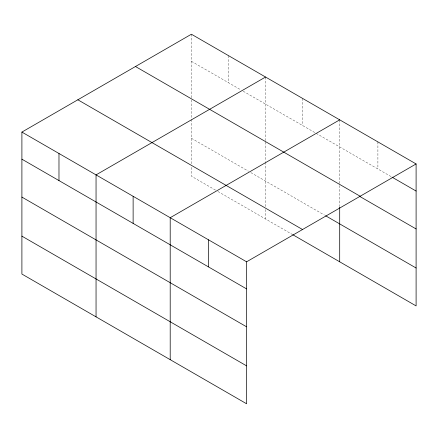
<?xml version="1.0" encoding="UTF-8"?>
<svg xmlns="http://www.w3.org/2000/svg" width="438" height="438" viewBox="0 0 438 438"><rect width="100%" height="100%" fill="white"/><g stroke="black" fill="none" stroke-linecap="round" stroke-linejoin="round"><path stroke-width="0.33" stroke-dasharray="2.19 1.64" d="M265.554 140.68L265.554 77.033M339.702 183.489L339.702 119.842M191.406 61.32L240.84 89.856M243.189 91.219L391.419 176.793M191.406 138.282L248.488 171.236M250.843 172.599L324.405 215.069M215.534 190.119L191.406 176.191L191.406 166.714M217.889 191.477L292.036 234.286M377.901 141.896L377.901 168.991M339.702 185.52L339.702 206.391M302.631 98.435L302.631 125.531M265.554 142.038L265.554 161.562M265.554 162.235L265.554 206.813M265.554 209.523L265.554 219M228.477 55.626L228.477 82.722M191.406 34.224L191.406 97.871M191.406 99.897L191.406 118.753M191.406 119.426L191.406 164.004"/><path stroke-width="0.66" d="M246.594 326.814L246.594 261.809L21.9 132.084L21.9 274.051L246.594 403.776L246.594 326.814L21.9 197.089M292.622 234.626L416.1 305.916L416.1 163.949L191.406 34.224L21.9 132.084M265.554 77.033L96.048 174.893L96.048 316.86M339.702 119.842L170.201 217.702L170.201 359.669M246.594 261.809L416.1 163.949M392.005 177.133L416.1 191.045M135.468 66.516L360.162 196.246M359.686 196.383L416.1 228.954M325.582 215.748L416.1 268.007M77.838 99.787L302.532 229.517M21.9 159.18L246.594 288.91M21.9 236.142L246.594 365.872M339.702 207.064L339.702 261.809M208.395 239.756L208.395 266.851M133.125 196.301L133.125 223.396M58.977 153.492L58.977 180.587"/></g></svg>
